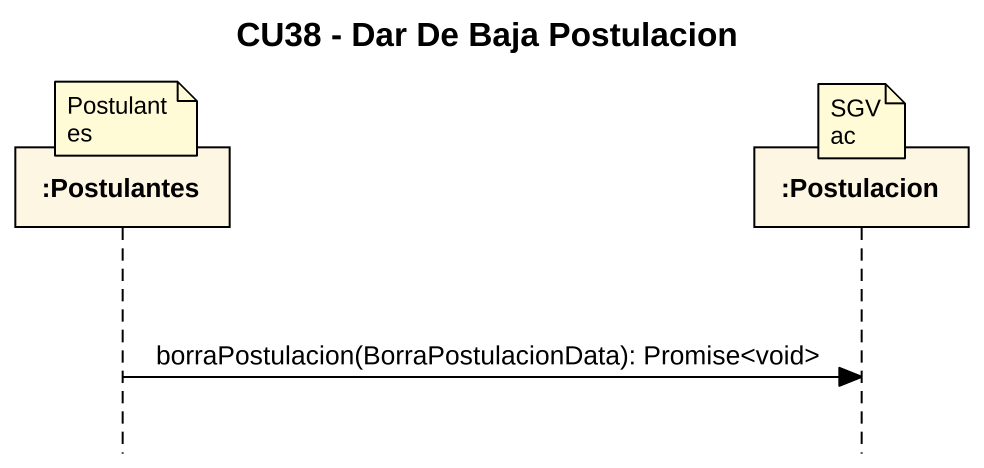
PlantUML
@startuml
title CU38 - Dar De Baja Postulacion
hide footbox
participant ":Postulantes" as Postulantes
participant ":Postulacion" as Postulacion

note over Postulantes : Postulantes
note over Postulacion : SGVac
Postulantes -> Postulacion : borraPostulacion(BorraPostulacionData): Promise<void>
@enduml
